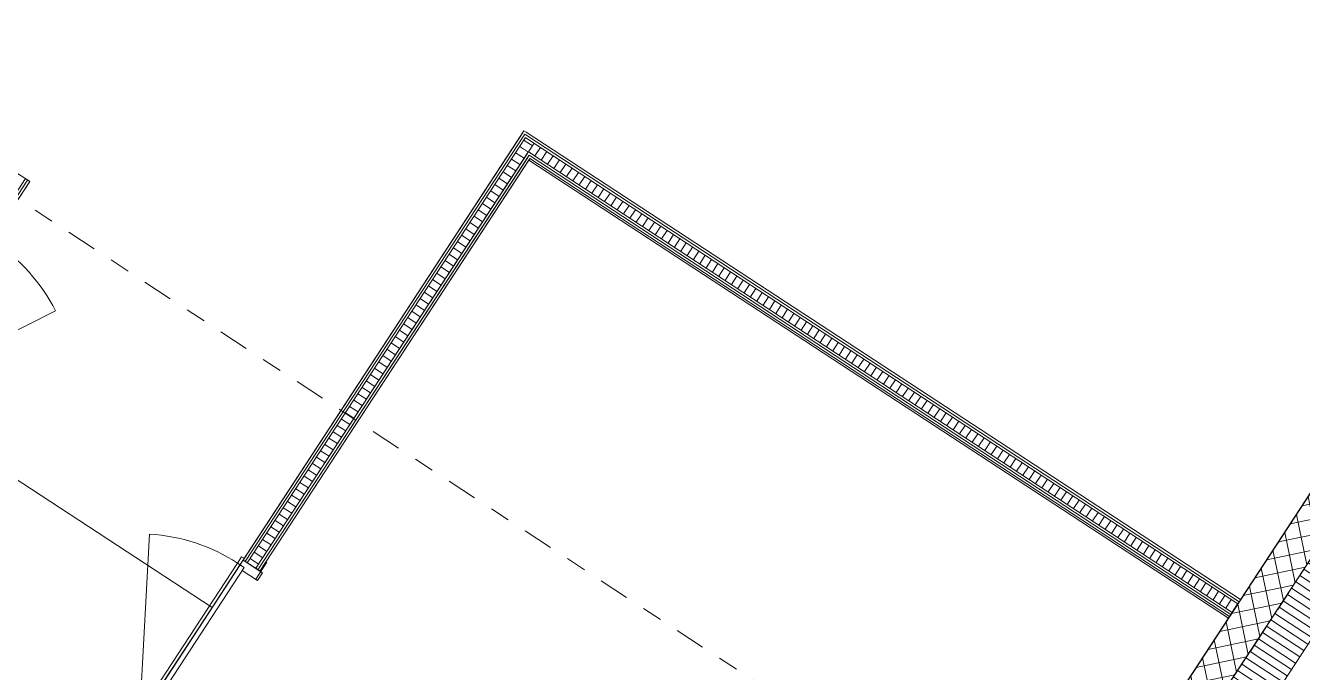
# Model space of a CAD drawing. Header units: metres. Extents: x 2696278.3 to 2696314, y 1245153.2 to 1245192.4.
# Drawn here: x 2696302.68 to 2696309, y 1245177.01 to 1245180.22 of the extents above; entities that cross this region are included whole.
import ezdxf

# ---------------------------------------------------------------- set-up
doc = ezdxf.new("R2010")
doc.units = ezdxf.units.M
doc.set_wipeout_variables(frame=1)
doc.linetypes.add('000_hbf_Strichpunkt 3_1_1mm Achsen', pattern=[0.25, 0.15, -0.05, 0, -0.05])
doc.linetypes.add('Wipeout_Contour', pattern=[10000, 0, -10000])
for name, color, linetype in [('010 Türen', 7, 'Continuous'), ('0_C21_Aussenwandkonstruktion.3D', 7, 'Continuous'), ('0_C21_Aussenwandkonstruktion.3D Bauteilschraffuren', 7, 'Continuous'), ('0_C21_Aussenwandkonstruktion.3D Schichttrennlinien', 7, 'Continuous'), ('0_C22_Innenwandkonstruktion.3D', 7, 'Continuous'), ('0_C22_Innenwandkonstruktion.3D Bauteilschraffuren', 7, 'Continuous'), ('0_C22_Innenwandkonstruktion.3D Schichttrennlinien', 7, 'Continuous'), ('0_E23_Fassadenbekleidung.3D Bauteilschraffuren', 7, 'Continuous'), ('0_G20_Bodenbelag.3D', 7, 'Continuous'), ('1_M01_Achsen.V', 7, 'Continuous'), ('1_R01_Raumstempel.V Kontur', 7, 'Continuous')]:
    doc.layers.add(name, color=color, linetype=linetype)
pattern_1 = [(146.8, (2696295.289407, 1245171.756836), (0.02053362, 0.03137866), [])]

msp = doc.modelspace()

# ---------------------------------------------------------------- linework, layer by layer
at = {"layer": '010 Türen', "color": 7, "linetype": 'Continuous', "lineweight": 13}
for p, q in [((2696302.0354, 1245178.406), (2696302.8244, 1245178.8046)), ((2696303.2416, 1245176.8159), (2696303.291, 1245177.6986))]:
    msp.add_line(p, q, dxfattribs=at)
msp.add_arc((2696302.0354, 1245178.406), 0.884, 26.79998, 56.79998, dxfattribs=at)
at = {"layer": '0_G20_Bodenbelag.3D', "color": 255, "linetype": 'Wipeout_Contour', "lineweight": 18, "flags": 128}
for points in [[(2696306.9568, 1245182.4659), (2696310.5046, 1245180.1441), (2696308.6868, 1245177.3662), (2696305.1389, 1245179.6879), (2696303.6878, 1245177.4705), (2696303.1731, 1245176.6839), (2696303.1293, 1245176.617), (2696304.9869, 1245175.4014), (2696302.9719, 1245172.3221), (2696300.9428, 1245173.6499), (2696300.8825, 1245173.5579), (2696300.3678, 1245172.7713), (2696299.4972, 1245171.4409), (2696298.9491, 1245171.7995), (2696299.305, 1245172.3434), (2696297.757, 1245173.3564), (2696298.6974, 1245174.7935), (2696299.3668, 1245174.3555), (2696302.6974, 1245179.4451), (2696301.254, 1245180.3896), (2696303.9151, 1245184.4563)], [(2696303.8168, 1245177.4758), (2696305.1678, 1245179.5494), (2696308.632, 1245177.2825), (2696306.732, 1245174.379), (2696305.8701, 1245174.943), (2696303.2678, 1245176.6459), (2696303.2979, 1245176.692), (2696303.2142, 1245176.7467), (2696303.7289, 1245177.5333)]]:
    msp.add_lwpolyline(points, close=True, dxfattribs=at)
at = {"layer": '1_R01_Raumstempel.V Kontur', "color": 21, "linetype": 'Continuous', "lineweight": 0, "true_color": 0xffa8a8, "flags": 128}
for points in [[(2696301.254, 1245180.3896), (2696302.6974, 1245179.4451), (2696302.0016, 1245178.3818), (2696303.5998, 1245177.336), (2696303.6824, 1245177.4621), (2696305.1389, 1245179.6879), (2696308.6867, 1245177.3662), (2696310.5047, 1245180.1443), (2696306.9568, 1245182.466), (2696303.9152, 1245184.4564)], [(2696303.2388, 1245176.7843), (2696303.3215, 1245176.7302), (2696303.2668, 1245176.6465), (2696306.7316, 1245174.3792), (2696308.6316, 1245177.2828), (2696305.1678, 1245179.5494), (2696303.8372, 1245177.5161), (2696303.7535, 1245177.5709)], [(2696299.9615, 1245175.2661), (2696299.9624, 1245175.2655), (2696299.5161, 1245174.5835), (2696302.9653, 1245172.3265), (2696304.9803, 1245175.4057), (2696303.1293, 1245176.617), (2696303.195, 1245176.7174), (2696303.5998, 1245177.336), (2696302.0007, 1245178.3823)]]:
    msp.add_lwpolyline(points, close=True, dxfattribs=at)

# ---------------------------------------------------------------- next in the draw order: wipeouts: each hides what was drawn before it
at = {"color": 254, "linetype": 'Wipeout_Contour', "lineweight": 0, "ltscale": 38.306029}
msp.add_wipeout([(2696305.1548, 1245179.6894), (2696305.1443, 1245179.6962), (2696305.148, 1245179.6789)], dxfattribs=at).dxf.layer = '0_C22_Innenwandkonstruktion.3D Bauteilschraffuren'
at = {"color": 254, "linetype": 'Wipeout_Contour', "lineweight": 0, "ltscale": 38.13329}
msp.add_wipeout([(2696305.1801, 1245179.5683), (2696305.1696, 1245179.5751), (2696305.1733, 1245179.5578)], dxfattribs=at).dxf.layer = '0_C22_Innenwandkonstruktion.3D Bauteilschraffuren'
at = {"color": 254, "linetype": 'Wipeout_Contour', "lineweight": 0, "ltscale": 42.243794}
msp.add_wipeout([(2696302.6765, 1245179.4588), (2696302.5396, 1245179.2496), (2696302.55, 1245179.2427), (2696302.6869, 1245179.4519)], dxfattribs=at).dxf.layer = '0_C22_Innenwandkonstruktion.3D Bauteilschraffuren'
at = {"color": 254, "linetype": 'Wipeout_Contour', "lineweight": 0, "ltscale": 58.900165}
msp.add_wipeout([(2696309.2178, 1245177.2637), (2696309.1927, 1245177.2801), (2696308.8587, 1245176.7697), (2696308.8838, 1245176.7533)], dxfattribs=at).dxf.layer = '0_E23_Fassadenbekleidung.3D Bauteilschraffuren'

# ---------------------------------------------------------------- next in the draw order: wipeouts: each hides what was drawn before it
at = {"color": 254, "linetype": 'Wipeout_Contour', "lineweight": 0, "ltscale": 60.927372}
msp.add_wipeout([(2696309.9313, 1245178.428), (2696308.787, 1245176.6792), (2696308.8204, 1245176.6573), (2696309.9648, 1245178.4061)], dxfattribs=at).dxf.layer = '0_C21_Aussenwandkonstruktion.3D Bauteilschraffuren'
at = {"color": 254, "linetype": 'Wipeout_Contour', "lineweight": 0, "ltscale": 38.28118}
msp.add_wipeout([(2696305.1584, 1245179.6721), (2696305.148, 1245179.6789), (2696305.1516, 1245179.6616)], dxfattribs=at).dxf.layer = '0_C22_Innenwandkonstruktion.3D Bauteilschraffuren'
at = {"color": 254, "linetype": 'Wipeout_Contour', "lineweight": 0, "ltscale": 38.157793}
msp.add_wipeout([(2696305.1765, 1245179.5856), (2696305.166, 1245179.5924), (2696305.1696, 1245179.5751)], dxfattribs=at).dxf.layer = '0_C22_Innenwandkonstruktion.3D Bauteilschraffuren'
at = {"color": 254, "linetype": 'Wipeout_Contour', "lineweight": 0, "ltscale": 42.253124}
msp.add_wipeout([(2696302.6869, 1245179.4519), (2696302.55, 1245179.2427), (2696302.5605, 1245179.2359), (2696302.6974, 1245179.4451)], dxfattribs=at).dxf.layer = '0_C22_Innenwandkonstruktion.3D Bauteilschraffuren'

# ---------------------------------------------------------------- next in the draw order: linework, layer by layer
at = {"layer": '0_C22_Innenwandkonstruktion.3D', "color": 7, "linetype": 'Continuous', "lineweight": 13, "flags": 128}
for points in [[(2696302.6765, 1245179.4588), (2696302.5396, 1245179.2496)], [(2696302.5605, 1245179.2359), (2696302.6974, 1245179.4451)], [(2696302.6974, 1245179.4451), (2696302.6765, 1245179.4588)]]:
    msp.add_lwpolyline(points, dxfattribs=at)
at = {"layer": '0_C22_Innenwandkonstruktion.3D Schichttrennlinien', "color": 7, "linetype": 'Continuous', "lineweight": 5}
msp.add_line((2696302.6869, 1245179.4519), (2696302.55, 1245179.2427), dxfattribs=at)

# ---------------------------------------------------------------- next in the draw order: wipeouts: each hides what was drawn before it
at = {"color": 254, "linetype": 'Wipeout_Contour', "lineweight": 0, "ltscale": 121.332687}
msp.add_wipeout([(2696308.5581, 1245176.8409), (2696308.6167, 1245176.8026), (2696308.6112, 1245176.7942), (2696308.7367, 1245176.7121), (2696309.8811, 1245178.4609), (2696309.7556, 1245178.543), (2696309.7364, 1245178.5137), (2696309.6779, 1245178.5521)], dxfattribs=at).dxf.layer = '0_C21_Aussenwandkonstruktion.3D Bauteilschraffuren'
at = {"color": 254, "linetype": 'Wipeout_Contour', "lineweight": 0, "ltscale": 38.242826}
msp.add_wipeout([(2696305.1934, 1245179.6342), (2696305.1516, 1245179.6616), (2696305.166, 1245179.5924)], dxfattribs=at).dxf.layer = '0_C22_Innenwandkonstruktion.3D Bauteilschraffuren'

# ---------------------------------------------------------------- next in the draw order: hatches: boundary and pattern name
at = {"layer": '0_C21_Aussenwandkonstruktion.3D Bauteilschraffuren', "linetype": 'Continuous', "lineweight": 0, "true_color": 0x000000}
h = msp.add_hatch(dxfattribs=at)
h.set_pattern_fill('DÄMMSTOFF__ALLGEMEIN_VER_31', color=18, angle=-33.2, style=0, pattern_type=2)
h.set_pattern_definition(pattern_1)
h.paths.add_polyline_path([(2696308.5581, 1245176.8409), (2696308.6167, 1245176.8026), (2696308.6112, 1245176.7942), (2696308.7367, 1245176.7121), (2696309.8811, 1245178.4609), (2696309.7556, 1245178.543), (2696309.7364, 1245178.5137), (2696309.6779, 1245178.5521)])
at = {"layer": '0_C22_Innenwandkonstruktion.3D Bauteilschraffuren', "linetype": 'Continuous', "lineweight": 0, "true_color": 0x000000}
h = msp.add_hatch(dxfattribs=at)
h.set_pattern_fill('DÄMMSTOFF__ALLGEMEIN_VER_31', color=18, angle=-33.2, style=0, pattern_type=2)
h.set_pattern_definition(pattern_1)
h.paths.add_polyline_path([(2696305.1934, 1245179.6342), (2696305.1516, 1245179.6616), (2696305.166, 1245179.5924)])

# ---------------------------------------------------------------- next in the draw order: wipeouts: each hides what was drawn before it
at = {"color": 254, "linetype": 'Wipeout_Contour', "lineweight": 0, "ltscale": 89.634431}
msp.add_wipeout([(2696309.5464, 1245178.6799), (2696308.3966, 1245176.9228), (2696308.5472, 1245176.8242), (2696308.5581, 1245176.8409), (2696309.6779, 1245178.5521), (2696309.697, 1245178.5814)], dxfattribs=at).dxf.layer = '0_C21_Aussenwandkonstruktion.3D Bauteilschraffuren'
at = {"color": 254, "linetype": 'Wipeout_Contour', "lineweight": 0, "ltscale": 45.761512}
msp.add_wipeout([(2696305.1733, 1245179.5578), (2696305.1628, 1245179.5646), (2696303.8268, 1245177.523), (2696303.8372, 1245177.5161)], dxfattribs=at).dxf.layer = '0_C22_Innenwandkonstruktion.3D Bauteilschraffuren'

# ---------------------------------------------------------------- next in the draw order: hatches: boundary and pattern name
at = {"layer": '0_C21_Aussenwandkonstruktion.3D Bauteilschraffuren', "linetype": 'Continuous', "lineweight": 0, "true_color": 0x000000}
h = msp.add_hatch(dxfattribs=at)
h.set_pattern_fill('BETON_0001', color=18, angle=-33.2, style=0, pattern_type=2)
h.set_pattern_definition([(101.8, (2696295.28941, 1245171.756836), (0.07341505, 0.0153372), []), (191.8, (2696295.28941, 1245171.756836), (-0.0153372, 0.07341505), [])])
h.paths.add_polyline_path([(2696309.5464, 1245178.6799), (2696308.3966, 1245176.9228), (2696308.5472, 1245176.8242), (2696308.5581, 1245176.8409), (2696309.6779, 1245178.5521), (2696309.697, 1245178.5814)])

# ---------------------------------------------------------------- next in the draw order: linework, layer by layer
at = {"layer": '0_C21_Aussenwandkonstruktion.3D', "color": 7, "linetype": 'Continuous', "lineweight": 25, "flags": 128}
msp.add_lwpolyline([(2696309.5464, 1245178.6799), (2696308.3966, 1245176.9228)], dxfattribs=at)
at = {"layer": '0_C21_Aussenwandkonstruktion.3D Schichttrennlinien', "color": 7, "linetype": 'Continuous', "lineweight": 25}
msp.add_line((2696308.5581, 1245176.8409), (2696309.6779, 1245178.5521), dxfattribs=at)
at = {"layer": '0_C21_Aussenwandkonstruktion.3D Schichttrennlinien', "color": 7, "linetype": 'Continuous', "lineweight": 5}
msp.add_line((2696308.7367, 1245176.7121), (2696309.8811, 1245178.4609), dxfattribs=at)

# ---------------------------------------------------------------- next in the draw order: wipeouts: each hides what was drawn before it
at = {"color": 254, "linetype": 'Wipeout_Contour', "lineweight": 0, "ltscale": 37.486803}
msp.add_wipeout([(2696305.1696, 1245179.5751), (2696305.1628, 1245179.5646), (2696305.1733, 1245179.5578)], dxfattribs=at).dxf.layer = '0_C22_Innenwandkonstruktion.3D Bauteilschraffuren'

# ---------------------------------------------------------------- next in the draw order: wipeouts: each hides what was drawn before it
at = {"color": 254, "linetype": 'Wipeout_Contour', "lineweight": 0, "ltscale": 45.767478}
msp.add_wipeout([(2696305.1592, 1245179.582), (2696303.8163, 1245177.5298), (2696303.8268, 1245177.523), (2696305.1696, 1245179.5751)], dxfattribs=at).dxf.layer = '0_C22_Innenwandkonstruktion.3D Bauteilschraffuren'

# ---------------------------------------------------------------- next in the draw order: wipeouts: each hides what was drawn before it
at = {"color": 254, "linetype": 'Wipeout_Contour', "lineweight": 0, "ltscale": 37.509729}
msp.add_wipeout([(2696305.166, 1245179.5924), (2696305.1592, 1245179.582), (2696305.1696, 1245179.5751)], dxfattribs=at).dxf.layer = '0_C22_Innenwandkonstruktion.3D Bauteilschraffuren'

# ---------------------------------------------------------------- next in the draw order: wipeouts: each hides what was drawn before it
at = {"color": 254, "linetype": 'Wipeout_Contour', "lineweight": 0, "ltscale": 45.804704}
msp.add_wipeout([(2696303.7535, 1245177.5709), (2696303.764, 1245177.564), (2696305.148, 1245179.6789), (2696305.1375, 1245179.6858)], dxfattribs=at).dxf.layer = '0_C22_Innenwandkonstruktion.3D Bauteilschraffuren'

# ---------------------------------------------------------------- next in the draw order: linework, layer by layer
at = {"layer": '010 Türen', "color": 7, "linetype": 'Continuous', "lineweight": 13}
msp.add_line((2696303.2416, 1245176.8159), (2696303.7257, 1245177.5556), dxfattribs=at)
msp.add_arc((2696303.2416, 1245176.8159), 0.884, 56.8, 86.8, dxfattribs=at)

# ---------------------------------------------------------------- next in the draw order: wipeouts: each hides what was drawn before it
at = {"color": 254, "linetype": 'Wipeout_Contour', "lineweight": 0, "ltscale": 37.648562}
msp.add_wipeout([(2696305.1443, 1245179.6962), (2696305.1375, 1245179.6858), (2696305.148, 1245179.6789)], dxfattribs=at).dxf.layer = '0_C22_Innenwandkonstruktion.3D Bauteilschraffuren'

# ---------------------------------------------------------------- next in the draw order: wipeouts: each hides what was drawn before it
at = {"color": 254, "linetype": 'Wipeout_Contour', "lineweight": 0, "ltscale": 45.798331}
msp.add_wipeout([(2696305.1411, 1245179.6685), (2696303.764, 1245177.564), (2696303.7745, 1245177.5572), (2696305.1516, 1245179.6616)], dxfattribs=at).dxf.layer = '0_C22_Innenwandkonstruktion.3D Bauteilschraffuren'

# ---------------------------------------------------------------- next in the draw order: wipeouts: each hides what was drawn before it
at = {"color": 254, "linetype": 'Wipeout_Contour', "lineweight": 0, "ltscale": 37.625272}
msp.add_wipeout([(2696305.148, 1245179.6789), (2696305.1411, 1245179.6685), (2696305.1516, 1245179.6616)], dxfattribs=at).dxf.layer = '0_C22_Innenwandkonstruktion.3D Bauteilschraffuren'
at = {"color": 254, "linetype": 'Wipeout_Contour', "lineweight": 0, "ltscale": 45.746565}
msp.add_wipeout([(2696305.1242, 1245179.6198), (2696303.7745, 1245177.5572), (2696303.8163, 1245177.5298), (2696305.166, 1245179.5924)], dxfattribs=at).dxf.layer = '0_C22_Innenwandkonstruktion.3D Bauteilschraffuren'

# ---------------------------------------------------------------- next in the draw order: hatches: boundary and pattern name
at = {"layer": '0_C22_Innenwandkonstruktion.3D Bauteilschraffuren', "linetype": 'Continuous', "lineweight": 0, "true_color": 0x000000}
h = msp.add_hatch(dxfattribs=at)
h.set_pattern_fill('DÄMMSTOFF__ALLGEMEIN_VER_31', color=18, angle=-33.2, style=0, pattern_type=2)
h.set_pattern_definition(pattern_1)
h.paths.add_polyline_path([(2696305.1242, 1245179.6198), (2696303.7745, 1245177.5572), (2696303.8163, 1245177.5298), (2696305.166, 1245179.5924)])
at = {"layer": '0_C22_Innenwandkonstruktion.3D Bauteilschraffuren', "linetype": 'Continuous', "lineweight": 0, "true_color": 0xffffff}
h = msp.add_hatch(dxfattribs=at)
h.set_pattern_fill('DÄMMSTOFF__ALLGEMEIN_VER_31', angle=-33.2, style=0, pattern_type=2)
h.set_pattern_definition([(56.8, (2696295.289407, 1245171.756836), (-0.03137866, 0.02053362), [])])
h.paths.add_polyline_path([(2696303.2751, 1245176.794), (2696303.7591, 1245177.5337), (2696303.7257, 1245177.5556), (2696303.2416, 1245176.8159)])

# ---------------------------------------------------------------- next in the draw order: linework, layer by layer
at = {"layer": '010 Türen', "color": 7, "linetype": 'Continuous', "lineweight": 13}
for p, q in [((2696303.7257, 1245177.5556), (2696303.7465, 1245177.5874)), ((2696303.7591, 1245177.5337), (2696303.7257, 1245177.5556)), ((2696303.7257, 1245177.5556), (2696303.7591, 1245177.5337)), ((2696303.7465, 1245177.5874), (2696303.759, 1245177.5792)), ((2696303.759, 1245177.5792), (2696303.7535, 1245177.5709)), ((2696303.7535, 1245177.5709), (2696303.8498, 1245177.5079)), ((2696303.7535, 1245177.5709), (2696303.764, 1245177.564)), ((2696303.7535, 1245177.5709), (2696303.764, 1245177.564)), ((2696303.764, 1245177.564), (2696303.7745, 1245177.5572)), ((2696303.764, 1245177.564), (2696303.7745, 1245177.5572)), ((2696303.7745, 1245177.5572), (2696303.8163, 1245177.5298)), ((2696303.7745, 1245177.5572), (2696303.8163, 1245177.5298)), ((2696303.7591, 1245177.5337), (2696303.2751, 1245176.794)), ((2696303.7498, 1245177.5195), (2696303.7591, 1245177.5337)), ((2696303.8251, 1245177.4702), (2696303.7498, 1245177.5195)), ((2696303.8163, 1245177.5298), (2696303.8268, 1245177.523)), ((2696303.8163, 1245177.5298), (2696303.8268, 1245177.523)), ((2696303.8498, 1245177.5079), (2696303.8251, 1245177.4702)), ((2696303.8268, 1245177.523), (2696303.8372, 1245177.5161)), ((2696303.8268, 1245177.523), (2696303.8372, 1245177.5161))]:
    msp.add_line(p, q, dxfattribs=at)
at = {"layer": '0_C22_Innenwandkonstruktion.3D', "color": 7, "linetype": 'Continuous', "lineweight": 13}
for p, q in [((2696303.7535, 1245177.5709), (2696303.764, 1245177.564)), ((2696303.764, 1245177.564), (2696303.7745, 1245177.5572)), ((2696303.7745, 1245177.5572), (2696303.8163, 1245177.5298)), ((2696303.8163, 1245177.5298), (2696303.8268, 1245177.523)), ((2696303.8268, 1245177.523), (2696303.8372, 1245177.5161))]:
    msp.add_line(p, q, dxfattribs=at)
at = {"layer": '0_C22_Innenwandkonstruktion.3D', "color": 7, "linetype": 'Continuous', "lineweight": 13, "flags": 128}
msp.add_lwpolyline([(2696303.8372, 1245177.5161), (2696305.1733, 1245179.5578)], dxfattribs=at)

# ---------------------------------------------------------------- next in the draw order: wipeouts: each hides what was drawn before it
at = {"color": 254, "linetype": 'Wipeout_Contour', "lineweight": 0, "ltscale": 37.543392}
msp.add_wipeout([(2696305.1516, 1245179.6616), (2696305.1242, 1245179.6198), (2696305.166, 1245179.5924)], dxfattribs=at).dxf.layer = '0_C22_Innenwandkonstruktion.3D Bauteilschraffuren'

# ---------------------------------------------------------------- next in the draw order: hatches: boundary and pattern name
at = {"layer": '0_C22_Innenwandkonstruktion.3D Bauteilschraffuren', "linetype": 'Continuous', "lineweight": 0, "true_color": 0x000000}
h = msp.add_hatch(dxfattribs=at)
h.set_pattern_fill('DÄMMSTOFF__ALLGEMEIN_VER_31', color=18, angle=-33.2, style=0, pattern_type=2)
h.set_pattern_definition(pattern_1)
h.paths.add_polyline_path([(2696305.1516, 1245179.6616), (2696305.1242, 1245179.6198), (2696305.166, 1245179.5924)])

# ---------------------------------------------------------------- next in the draw order: linework, layer by layer
at = {"layer": '0_C22_Innenwandkonstruktion.3D', "color": 7, "linetype": 'Continuous', "lineweight": 13, "flags": 128}
for points in [[(2696305.1443, 1245179.6962), (2696303.7535, 1245177.5709)], [(2696305.1443, 1245179.6962), (2696305.1548, 1245179.6894)]]:
    msp.add_lwpolyline(points, dxfattribs=at)
at = {"layer": '0_C22_Innenwandkonstruktion.3D Schichttrennlinien', "color": 7, "linetype": 'Continuous', "lineweight": 5}
for p, q in [((2696305.1411, 1245179.6685), (2696303.764, 1245177.564)), ((2696305.1516, 1245179.6616), (2696305.1242, 1245179.6198)), ((2696305.148, 1245179.6789), (2696305.1411, 1245179.6685)), ((2696305.1584, 1245179.6721), (2696305.148, 1245179.6789)), ((2696305.1934, 1245179.6342), (2696305.1516, 1245179.6616)), ((2696305.1242, 1245179.6198), (2696303.7745, 1245177.5572)), ((2696303.8163, 1245177.5298), (2696305.166, 1245179.5924)), ((2696303.8268, 1245177.523), (2696305.1696, 1245179.5751)), ((2696305.1765, 1245179.5856), (2696305.166, 1245179.5924)), ((2696305.1801, 1245179.5683), (2696305.1696, 1245179.5751))]:
    msp.add_line(p, q, dxfattribs=at)

# ---------------------------------------------------------------- next in the draw order: wipeouts: each hides what was drawn before it
at = {"color": 254, "linetype": 'Wipeout_Contour', "lineweight": 0, "ltscale": 54.020113}
msp.add_wipeout([(2696305.1733, 1245179.5578), (2696308.6375, 1245177.2909), (2696308.6443, 1245177.3014), (2696305.1801, 1245179.5683)], dxfattribs=at).dxf.layer = '0_C22_Innenwandkonstruktion.3D Bauteilschraffuren'

# ---------------------------------------------------------------- next in the draw order: wipeouts: each hides what was drawn before it
at = {"color": 254, "linetype": 'Wipeout_Contour', "lineweight": 0, "ltscale": 54.05642}
msp.add_wipeout([(2696305.1696, 1245179.5751), (2696308.6443, 1245177.3014), (2696308.6512, 1245177.3118), (2696305.1765, 1245179.5856)], dxfattribs=at).dxf.layer = '0_C22_Innenwandkonstruktion.3D Bauteilschraffuren'

# ---------------------------------------------------------------- next in the draw order: wipeouts: each hides what was drawn before it
at = {"color": 254, "linetype": 'Wipeout_Contour', "lineweight": 0, "ltscale": 54.275267}
msp.add_wipeout([(2696305.1548, 1245179.6894), (2696305.148, 1245179.6789), (2696308.6854, 1245177.3641), (2696308.6922, 1245177.3746)], dxfattribs=at).dxf.layer = '0_C22_Innenwandkonstruktion.3D Bauteilschraffuren'

# ---------------------------------------------------------------- next in the draw order: wipeouts: each hides what was drawn before it
at = {"color": 254, "linetype": 'Wipeout_Contour', "lineweight": 0, "ltscale": 54.238674}
msp.add_wipeout([(2696305.1584, 1245179.6721), (2696305.1516, 1245179.6616), (2696308.6785, 1245177.3537), (2696308.6854, 1245177.3641)], dxfattribs=at).dxf.layer = '0_C22_Innenwandkonstruktion.3D Bauteilschraffuren'

# ---------------------------------------------------------------- next in the draw order: linework, layer by layer
at = {"layer": '0_C22_Innenwandkonstruktion.3D Schichttrennlinien', "color": 7, "linetype": 'Continuous', "lineweight": 5}
msp.add_line((2696305.1584, 1245179.6721), (2696305.148, 1245179.6789), dxfattribs=at)

# ---------------------------------------------------------------- next in the draw order: wipeouts: each hides what was drawn before it
at = {"color": 254, "linetype": 'Wipeout_Contour', "lineweight": 0, "ltscale": 54.158564}
msp.add_wipeout([(2696305.1934, 1245179.6342), (2696305.166, 1245179.5924), (2696308.6512, 1245177.3118), (2696308.6785, 1245177.3537)], dxfattribs=at).dxf.layer = '0_C22_Innenwandkonstruktion.3D Bauteilschraffuren'

# ---------------------------------------------------------------- next in the draw order: hatches: boundary and pattern name
at = {"layer": '0_C22_Innenwandkonstruktion.3D Bauteilschraffuren', "linetype": 'Continuous', "lineweight": 0, "true_color": 0x000000}
h = msp.add_hatch(dxfattribs=at)
h.set_pattern_fill('DÄMMSTOFF__ALLGEMEIN_VER_31', color=18, angle=-33.2, style=0, pattern_type=2)
h.set_pattern_definition([(56.8, (2696295.289407, 1245171.756836), (0.03137866, -0.02053362), [])])
h.paths.add_polyline_path([(2696305.1934, 1245179.6342), (2696305.166, 1245179.5924), (2696308.6512, 1245177.3118), (2696308.6785, 1245177.3537)])

# ---------------------------------------------------------------- next in the draw order: linework, layer by layer
at = {"layer": '0_C22_Innenwandkonstruktion.3D', "color": 7, "linetype": 'Continuous', "lineweight": 13, "flags": 128}
for points in [[(2696308.6922, 1245177.3746), (2696305.1548, 1245179.6894)], [(2696305.1733, 1245179.5578), (2696308.6375, 1245177.2909)], [(2696308.6785, 1245177.3537), (2696308.6854, 1245177.3641)], [(2696308.6854, 1245177.3641), (2696308.6922, 1245177.3746)], [(2696308.6375, 1245177.2909), (2696308.6443, 1245177.3014)], [(2696308.6443, 1245177.3014), (2696308.6512, 1245177.3118)], [(2696308.6512, 1245177.3118), (2696308.6785, 1245177.3537)]]:
    msp.add_lwpolyline(points, dxfattribs=at)
at = {"layer": '0_C22_Innenwandkonstruktion.3D Schichttrennlinien', "color": 7, "linetype": 'Continuous', "lineweight": 5}
for p, q in [((2696305.1934, 1245179.6342), (2696305.1516, 1245179.6616)), ((2696308.6854, 1245177.3641), (2696305.1584, 1245179.6721)), ((2696308.6785, 1245177.3537), (2696305.1934, 1245179.6342)), ((2696305.1765, 1245179.5856), (2696305.166, 1245179.5924)), ((2696305.1801, 1245179.5683), (2696305.1696, 1245179.5751)), ((2696305.1765, 1245179.5856), (2696308.6512, 1245177.3118)), ((2696305.1801, 1245179.5683), (2696308.6443, 1245177.3014))]:
    msp.add_line(p, q, dxfattribs=at)
at = {"layer": '1_M01_Achsen.V', "color": 7, "linetype": '000_hbf_Strichpunkt 3_1_1mm Achsen', "lineweight": 13}
for p, q in [((2696309.0412, 1245175.1684), (2696293.1426, 1245185.5721)), ((2696309.0412, 1245175.1684), (2696293.1426, 1245185.5721)), ((2696312.0242, 1245182.1376), (2696293.9546, 1245154.5244)), ((2696312.0242, 1245182.1376), (2696293.9546, 1245154.5244))]:
    msp.add_line(p, q, dxfattribs=at)

doc.saveas('drawing.dxf')
